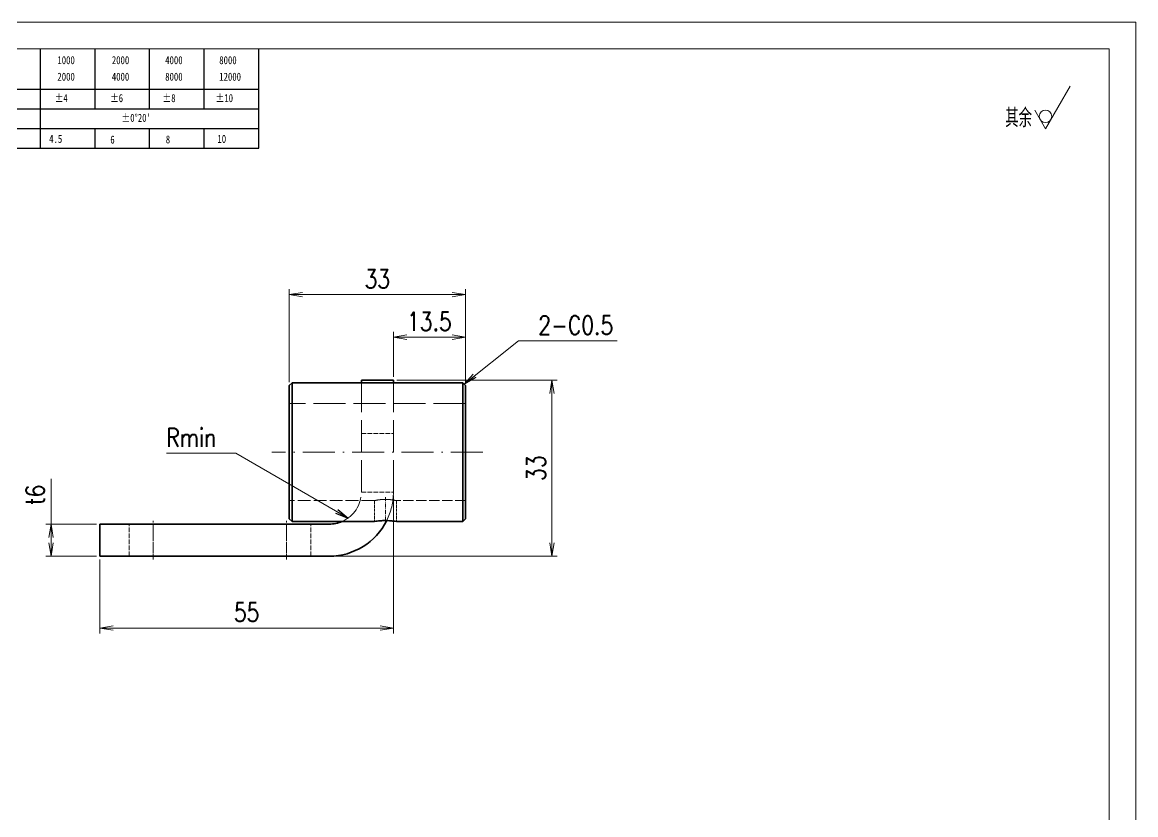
# Model space of a CAD drawing. Header units: millimetres. Extents: x 1333 to 359964, y -52803 to -5704.
# Drawn here: x 163523.8 to 163732.5, y -26253.1 to -26104.6 of the extents above; entities that cross this region are included whole.
import ezdxf

# ---------------------------------------------------------------- set-up
doc = ezdxf.new("R2010")
doc.units = ezdxf.units.MM
doc.header["$LTSCALE"] = 0.5
for name, pattern in [('AM_ISO02W050x2', [3.75, 3, -0.75]), ('AM_ISO08W050x2', [9, 6, -0.75, 1.5, -0.75]), ('DASHDOT', [18.5, 12, -3, 0.5, -3]), ('DASHED', [15, 12, -3]), ('DOT2', [0.125, 0, -0.125])]:
    doc.linetypes.add(name, pattern=pattern)
for name, color, linetype, lineweight in [('中心线', 2, 'AM_ISO08W050x2', 18), ('图框', 7, 'Continuous', 18), ('标注线', 3, 'Continuous', 18), ('粗实线', 7, 'Continuous', 35), ('虚线', 1, 'AM_ISO02W050x2', 18)]:
    doc.layers.add(name, color=color, linetype=linetype, lineweight=lineweight)
doc.layers.add('图\\M+19E79\\M+195B6\\M+18E9A', color=7, linetype='Continuous')
doc.layers.add('打印-禁用', color=7, linetype='Continuous', lineweight=15, plot=False)
doc.styles.add('DIM', font='romans.shx', dxfattribs={"width": 0.8, "bigfont": 'bigfont.shx'})
doc.styles.add('国标', font='simfang.ttf', dxfattribs={"width": 0.8})
doc.styles.add('机械长仿宋', font='gbenor.shx', dxfattribs={"height": 1, "bigfont": 'gbcbig.shx'})
doc.dimstyles.new('DEH 1-1', dxfattribs={"dimtxt": 3.5, "dimasz": 2.5, "dimexe": 1, "dimexo": 0.625, "dimgap": 1.2, "dimtad": 1, "dimtoh": 1, "dimdsep": 46, "dimtxsty": 'DIM', "dimblk": 'OPEN', "dimcen": 0, "dimclrd": 8, "dimclre": 8, "dimclrt": 2, "dimazin": 2, "dimtfac": 0.5, "dimtmove": 0, "dimatfit": 3, "dimldrblk": 'OPEN', "dimfxl": 0, "dimtolj": 2, "dimlwd": 18, "dimlwe": 18, "dimarcsym": 0})
doc.dimstyles.new('DEH 1-1$0', dxfattribs={"dimtxt": 3.5, "dimasz": 2.5, "dimexe": 1, "dimexo": 0.625, "dimgap": 1.2, "dimtad": 1, "dimzin": 9, "dimdsep": 46, "dimtxsty": 'DIM', "dimblk": 'OPEN', "dimcen": 0, "dimclrd": 8, "dimclre": 8, "dimclrt": 2, "dimazin": 2, "dimtfac": 0.5, "dimtmove": 0, "dimatfit": 3, "dimldrblk": 'OPEN', "dimfxl": 0, "dimtolj": 2, "dimlwd": 18, "dimlwe": 18, "dimarcsym": 0})

# ---------------------------------------------------------------- blocks, each defined once
blk = doc.blocks.new('GZDEH零件A3图框V01版')
at = {"layer": '图\\M+19E79\\M+195B6\\M+18E9A', "color": 9}
for p, q in [((3072.2, -1561.98), (3072.2, -1554.46)), ((3082.42, -1561.98), (3082.42, -1554.46)), ((3092.64, -1561.98), (3092.64, -1554.46)), ((3102.86, -1561.98), (3102.86, -1554.46)), ((3113.09, -1573.08), (3113.09, -1554.46)), ((2996.09, -1561.98), (3113.09, -1561.98)), ((3072.2, -1573.08), (3072.2, -1561.98)), ((3082.42, -1565.68), (3082.42, -1561.98)), ((3092.64, -1565.68), (3092.64, -1561.98)), ((3102.86, -1565.68), (3102.86, -1561.98)), ((2996.09, -1565.68), (3113.09, -1565.68)), ((2996.09, -1569.38), (3113.09, -1569.38)), ((3082.42, -1573.08), (3082.42, -1569.48)), ((3092.64, -1573.08), (3092.64, -1569.38)), ((3102.86, -1573.08), (3102.86, -1569.38)), ((2990.09, -1573.08), (3113.09, -1573.08))]:
    blk.add_line(p, q, dxfattribs=at)
at = {"layer": '图框', "linetype": 'Continuous'}
for p, q in [((3272.49, -1554.46), (2882.49, -1554.46)), ((3272.49, -1832.96), (3272.49, -1554.46))]:
    blk.add_line(p, q, dxfattribs=at)
at = {"layer": '打印-禁用', "linetype": 'Continuous'}
for p, q in [((3277.49, -1549.46), (2857.49, -1549.46)), ((3277.49, -1846.46), (3277.49, -1549.46))]:
    blk.add_line(p, q, dxfattribs=at)
at = {"layer": '图\\M+19E79\\M+195B6\\M+18E9A', "color": 9, "style": '国标', "width": 0.8}
for s, p in [('1000', (3075.36, -1557.31)), ('2000', (3085.57, -1557.31)), ('4000', (3095.57, -1557.31)), ('8000', (3105.7, -1557.31)), ('2000', (3075.36, -1560.41)), ('4000', (3085.57, -1560.41)), ('8000', (3095.57, -1560.41)), ('12000', (3105.7, -1560.41)), ('±4', (3074.85, -1564.42)), ('±6', (3085.22, -1564.42)), ('±8', (3095.06, -1564.42)), ('±10', (3105.02, -1564.42)), ("±0%%D20'", (3087.38, -1568.12)), ('4.5', (3073.82, -1572.05)), ('6', (3085.28, -1572.19)), ('8', (3095.68, -1572.15)), ('10', (3105.36, -1572.06))]:
    blk.add_text(s, height=1.5, dxfattribs=at).set_placement(p)
blk = doc.blocks.new('DEH A3')
at = {"layer": '图框'}
blk.add_blockref('GZDEH零件A3图框V01版', (-2857.49, 1846.46), dxfattribs=at)
blk = doc.blocks.new('FINISHER_NON')
at = {"layer": '标注线'}
for p, q in [((0, 0), (4.62, 8)), ((-2.02, 3.5), (0, 0))]:
    blk.add_line(p, q, dxfattribs=at)
blk.add_circle((0, 2.33), 1.17, dxfattribs=at)
blk = doc.blocks.new('其余不去材料')
at = {"layer": '标注线'}
blk.add_blockref('FINISHER_NON', (0, 0), dxfattribs=at)
at = {"layer": '标注线', "color": 7, "linetype": 'DOT2', "style": '机械长仿宋'}
blk.add_text('其余', height=3.5, dxfattribs=at).set_placement((-7.56, 0.3))
blk = doc.blocks.new('_Open')
at = {"color": 0, "linetype": 'ByBlock', "lineweight": -2}
for p, q in [((-1, 0.167), (0, 0)), ((-1, -0.167), (0, 0)), ((0, 0), (-1, 0))]:
    blk.add_line(p, q, dxfattribs=at)
blk = doc.blocks.new('*D79')
at = {"layer": 'Defpoints', "color": 0, "transparency": 16777216}
for p in [(163593.35, -26192.6), (163538.35, -26204.6), (163538.35, -26218.07)]:
    blk.add_point(p, dxfattribs=at)
at = {"layer": '标注线', "color": 8, "lineweight": 18, "transparency": 16777216}
for p, q in [((163593.35, -26193.22), (163593.35, -26219.07)), ((163538.35, -26205.22), (163538.35, -26219.07)), ((163590.85, -26218.07), (163540.85, -26218.07))]:
    blk.add_line(p, q, dxfattribs=at)
at = {"layer": '标注线', "color": 8, "lineweight": 18, "transparency": 16777216, "xscale": 2.5, "yscale": 2.5, "zscale": 2.5, "rotation": 180}
blk.add_blockref('_Open', (163538.35, -26218.07), dxfattribs=at)
at = {"layer": '标注线', "color": 8, "lineweight": 18, "transparency": 16777216, "xscale": 2.5, "yscale": 2.5, "zscale": 2.5}
blk.add_blockref('_Open', (163593.35, -26218.07), dxfattribs=at)
at = {"layer": '标注线', "color": 2, "transparency": 16777216, "insert": (163565.85, -26215.12), "char_height": 3.5, "attachment_point": 5, "style": 'DIM'}
blk.add_mtext('\\A2;55', dxfattribs=at)
blk = doc.blocks.new('*D80')
at = {"layer": 'Defpoints', "color": 0, "transparency": 16777216}
for p in [(163529.18, -26198.6), (163538.35, -26198.6), (163538.35, -26204.6)]:
    blk.add_point(p, dxfattribs=at)
at = {"layer": '标注线', "color": 8, "lineweight": 18, "transparency": 16777216}
for p, q in [((163529.18, -26198.6), (163529.18, -26190.1)), ((163537.73, -26198.6), (163528.18, -26198.6)), ((163529.18, -26202.1), (163529.18, -26201.1)), ((163537.73, -26204.6), (163528.18, -26204.6))]:
    blk.add_line(p, q, dxfattribs=at)
at = {"layer": '标注线', "color": 8, "lineweight": 18, "transparency": 16777216, "xscale": 2.5, "yscale": 2.5, "zscale": 2.5}
for p, rotation in [((163529.18, -26198.6), 90), ((163529.18, -26204.6), 270)]:
    blk.add_blockref('_Open', p, dxfattribs=dict(at, rotation=rotation))
at = {"layer": '标注线', "color": 2, "transparency": 16777216, "insert": (163526.23, -26193.1), "char_height": 3.5, "attachment_point": 5, "rotation": 90, "style": 'DIM'}
blk.add_mtext('\\A2;t6', dxfattribs=at)
blk = doc.blocks.new('*D81')
at = {"layer": 'Defpoints', "color": 0, "transparency": 16777216}
for p in [(163593.35, -26171.6), (163623.08, -26171.6), (163581.35, -26204.6)]:
    blk.add_point(p, dxfattribs=at)
at = {"layer": '标注线', "color": 8, "lineweight": 18, "transparency": 16777216}
for p, q in [((163593.98, -26171.6), (163624.08, -26171.6)), ((163623.08, -26202.1), (163623.08, -26174.1)), ((163581.98, -26204.6), (163624.08, -26204.6))]:
    blk.add_line(p, q, dxfattribs=at)
at = {"layer": '标注线', "color": 8, "lineweight": 18, "transparency": 16777216, "xscale": 2.5, "yscale": 2.5, "zscale": 2.5}
for p, rotation in [((163623.08, -26171.6), 90), ((163623.08, -26204.6), 270)]:
    blk.add_blockref('_Open', p, dxfattribs=dict(at, rotation=rotation))
at = {"layer": '标注线', "color": 2, "transparency": 16777216, "insert": (163620.13, -26188.1), "char_height": 3.5, "attachment_point": 5, "rotation": 90, "style": 'DIM'}
blk.add_mtext('\\A2;33', dxfattribs=at)
blk = doc.blocks.new('*D82')
at = {"layer": 'Defpoints', "color": 0, "transparency": 16777216}
for p in [(163606.85, -26163.55), (163593.35, -26171.6), (163606.85, -26172.6)]:
    blk.add_point(p, dxfattribs=at)
at = {"layer": '标注线', "color": 8, "lineweight": 18, "transparency": 16777216}
for p, q in [((163593.35, -26170.97), (163593.35, -26162.55)), ((163595.85, -26163.55), (163604.35, -26163.55)), ((163606.85, -26171.97), (163606.85, -26162.55))]:
    blk.add_line(p, q, dxfattribs=at)
at = {"layer": '标注线', "color": 8, "lineweight": 18, "transparency": 16777216, "xscale": 2.5, "yscale": 2.5, "zscale": 2.5, "rotation": 180}
blk.add_blockref('_Open', (163593.35, -26163.55), dxfattribs=at)
at = {"layer": '标注线', "color": 8, "lineweight": 18, "transparency": 16777216, "xscale": 2.5, "yscale": 2.5, "zscale": 2.5}
blk.add_blockref('_Open', (163606.85, -26163.55), dxfattribs=at)
at = {"layer": '标注线', "color": 2, "transparency": 16777216, "insert": (163600.1, -26160.6), "char_height": 3.5, "attachment_point": 5, "style": 'DIM'}
blk.add_mtext('\\A2;13.5', dxfattribs=at)
blk = doc.blocks.new('*D83')
at = {"layer": 'Defpoints', "color": 0, "transparency": 16777216}
for p in [(163573.85, -26155.59), (163573.85, -26172.6), (163606.85, -26172.6)]:
    blk.add_point(p, dxfattribs=at)
at = {"layer": '标注线', "color": 8, "lineweight": 18, "transparency": 16777216}
for p, q in [((163573.85, -26171.97), (163573.85, -26154.59)), ((163604.35, -26155.59), (163576.35, -26155.59)), ((163606.85, -26171.97), (163606.85, -26154.59))]:
    blk.add_line(p, q, dxfattribs=at)
at = {"layer": '标注线', "color": 8, "lineweight": 18, "transparency": 16777216, "xscale": 2.5, "yscale": 2.5, "zscale": 2.5, "rotation": 180}
blk.add_blockref('_Open', (163573.85, -26155.59), dxfattribs=at)
at = {"layer": '标注线', "color": 8, "lineweight": 18, "transparency": 16777216, "xscale": 2.5, "yscale": 2.5, "zscale": 2.5}
blk.add_blockref('_Open', (163606.85, -26155.59), dxfattribs=at)
at = {"layer": '标注线', "color": 2, "transparency": 16777216, "insert": (163590.35, -26152.64), "char_height": 3.5, "attachment_point": 5, "style": 'DIM'}
blk.add_mtext('\\A2;33', dxfattribs=at)

msp = doc.modelspace()

# ---------------------------------------------------------------- linework, layer by layer
at = {"layer": '中心线', "linetype": 'DASHDOT', "lineweight": 13}
msp.add_line((163610.154, -26185.097), (163570.553, -26185.097), dxfattribs=at)
at = {"layer": '中心线', "linetype": 'DASHDOT', "lineweight": 13, "ltscale": 0.122995}
msp.add_line((163591.854, -26193.549), (163591.854, -26198.469), dxfattribs=at)
at = {"layer": '中心线', "linetype": 'DASHDOT', "lineweight": 13, "ltscale": 0.18}
for p, q in [((163548.354, -26205.197), (163548.354, -26197.997)), ((163573.354, -26205.197), (163573.354, -26197.997))]:
    msp.add_line(p, q, dxfattribs=at)
at = {"layer": '粗实线', "lineweight": 35, "ltscale": 0.017676}
for p, q in [((163573.854, -26172.597), (163574.354, -26172.097)), ((163606.854, -26172.597), (163606.354, -26172.097))]:
    msp.add_line(p, q, dxfattribs=at)
at = {"layer": '粗实线', "lineweight": 35, "ltscale": 0.038258}
for p, q in [((163573.854, -26172.597), (163573.854, -26174.127)), ((163606.854, -26172.597), (163606.854, -26174.127))]:
    msp.add_line(p, q, dxfattribs=at)
at = {"layer": '粗实线', "lineweight": 35, "ltscale": 0.039786}
for p, q in [((163574.354, -26173.688), (163574.354, -26172.097)), ((163606.354, -26173.688), (163606.354, -26172.097))]:
    msp.add_line(p, q, dxfattribs=at)
at = {"layer": '粗实线', "lineweight": 35}
for p, q in [((163574.354, -26172.097), (163606.354, -26172.097)), ((163538.354, -26198.597), (163581.354, -26198.597)), ((163581.354, -26204.597), (163538.354, -26204.597))]:
    msp.add_line(p, q, dxfattribs=at)
at = {"layer": '粗实线', "lineweight": 35, "ltscale": 0.15}
for p, q in [((163587.354, -26171.597), (163593.354, -26171.597)), ((163587.354, -26172.097), (163593.354, -26172.097)), ((163538.354, -26204.597), (163538.354, -26198.597))]:
    msp.add_line(p, q, dxfattribs=at)
at = {"layer": '粗实线', "lineweight": 35, "ltscale": 0.0125}
for p, q in [((163587.354, -26171.597), (163587.354, -26172.097)), ((163593.354, -26171.597), (163593.354, -26172.097))]:
    msp.add_line(p, q, dxfattribs=at)
at = {"layer": '粗实线', "lineweight": 35, "ltscale": 0.424065}
for p, q in [((163573.854, -26174.127), (163573.854, -26191.089)), ((163606.854, -26174.127), (163606.854, -26191.089))]:
    msp.add_line(p, q, dxfattribs=at)
at = {"layer": '粗实线', "lineweight": 35, "ltscale": 0.441028}
for p, q in [((163574.354, -26191.329), (163574.354, -26173.688)), ((163606.354, -26191.329), (163606.354, -26173.688))]:
    msp.add_line(p, q, dxfattribs=at)
at = {"layer": '粗实线', "lineweight": 35, "ltscale": 0.162678}
for p, q in [((163573.854, -26191.089), (163573.854, -26197.597)), ((163606.854, -26191.089), (163606.854, -26197.597))]:
    msp.add_line(p, q, dxfattribs=at)
at = {"layer": '粗实线', "lineweight": 35, "ltscale": 0.169187}
for p, q in [((163574.354, -26198.097), (163574.354, -26191.329)), ((163606.354, -26198.097), (163606.354, -26191.329))]:
    msp.add_line(p, q, dxfattribs=at)
at = {"layer": '粗实线', "lineweight": 35, "ltscale": 0.017678}
for p, q in [((163573.854, -26197.597), (163574.354, -26198.097)), ((163606.854, -26197.597), (163606.354, -26198.097))]:
    msp.add_line(p, q, dxfattribs=at)
at = {"layer": '粗实线', "lineweight": 35, "ltscale": 0.385835}
msp.add_line((163574.354, -26198.097), (163589.787, -26198.097), dxfattribs=at)
at = {"layer": '粗实线', "lineweight": 35, "ltscale": 0.000166538}
msp.add_line((163590.04, -26198.059), (163590.047, -26198.058), dxfattribs=at)
at = {"layer": '粗实线', "lineweight": 35, "ltscale": 0.006396}
msp.add_line((163593.921, -26198.097), (163593.668, -26198.059), dxfattribs=at)
at = {"layer": '粗实线', "lineweight": 35, "ltscale": 0.310815}
msp.add_line((163593.921, -26198.097), (163606.354, -26198.097), dxfattribs=at)
at = {"layer": '粗实线', "lineweight": 35}
for centre, radius, start, end in [((163581.354, -26192.597), 12, 270, 333.59227), ((163581.354, -26192.597), 6, 270, 293.55669), ((163591.908, -26211.425), 13.496, 94.44171, 99.04265), ((163591.863, -26211.026), 13.095, 89.99315, 94.56812), ((163591.853, -26210.904), 12.973, 81.9579, 94.37693), ((163591.789, -26211.523), 13.595, 82.14493, 85.41197)]:
    msp.add_arc(centre, radius, start, end, dxfattribs=at)
at = {"layer": '虚线', "linetype": 'DASHED', "lineweight": 13, "ltscale": 0.169187}
for p, q in [((163574.354, -26178.864), (163574.354, -26172.097)), ((163606.354, -26178.864), (163606.354, -26172.097))]:
    msp.add_line(p, q, dxfattribs=at)
at = {"layer": '虚线', "linetype": 'DASHED', "lineweight": 13}
for p, q in [((163587.354, -26192.597), (163587.354, -26172.097)), ((163593.354, -26192.597), (163593.354, -26172.097)), ((163606.854, -26175.997), (163573.854, -26175.997))]:
    msp.add_line(p, q, dxfattribs=at)
at = {"layer": '虚线', "linetype": 'DASHED', "lineweight": 13, "ltscale": 0.441028}
for p, q in [((163574.354, -26196.505), (163574.354, -26178.864)), ((163606.354, -26196.505), (163606.354, -26178.864))]:
    msp.add_line(p, q, dxfattribs=at)
at = {"layer": '虚线', "linetype": 'DASHED', "lineweight": 13, "ltscale": 0.15}
for p, q in [((163587.354, -26181.597), (163593.354, -26181.597)), ((163587.354, -26192.597), (163593.354, -26192.597)), ((163543.854, -26204.597), (163543.854, -26198.597)), ((163548.354, -26198.597), (163548.354, -26204.597)), ((163548.354, -26198.597), (163548.354, -26204.597)), ((163573.354, -26198.597), (163573.354, -26204.597)), ((163573.354, -26198.597), (163573.354, -26204.597)), ((163577.854, -26204.597), (163577.854, -26198.597))]:
    msp.add_line(p, q, dxfattribs=at)
at = {"layer": '虚线', "linetype": 'DASHED', "lineweight": 13, "ltscale": 0.398335}
msp.add_line((163589.787, -26194.197), (163573.854, -26194.197), dxfattribs=at)
at = {"layer": '虚线', "linetype": 'DASHED', "lineweight": 13, "ltscale": 0.097501}
for p, q in [((163589.787, -26194.197), (163589.787, -26198.097)), ((163593.921, -26194.197), (163593.921, -26198.097))]:
    msp.add_line(p, q, dxfattribs=at)
at = {"layer": '虚线', "linetype": 'DASHED', "lineweight": 13, "ltscale": 0.323315}
msp.add_line((163606.854, -26194.197), (163593.921, -26194.197), dxfattribs=at)
at = {"layer": '虚线', "linetype": 'DASHED', "lineweight": 13, "ltscale": 0.039786}
for p, q in [((163574.354, -26198.097), (163574.354, -26196.505)), ((163606.354, -26198.097), (163606.354, -26196.505))]:
    msp.add_line(p, q, dxfattribs=at)
at = {"layer": '虚线', "linetype": 'DASHED', "lineweight": 13, "ltscale": 0.000783457}
msp.add_line((163592.845, -26197.969), (163592.876, -26197.972), dxfattribs=at)
at = {"layer": '虚线', "linetype": 'DASHED', "lineweight": 13, "ltscale": 0.006932}
msp.add_line((163593.647, -26198.056), (163593.921, -26198.097), dxfattribs=at)
at = {"layer": '虚线', "linetype": 'DASHED', "lineweight": 13}
for centre, radius, start, end in [((163581.354, -26192.597), 6, 293.55669, 0), ((163581.354, -26192.597), 12, 333.59227, 0), ((163591.946, -26203.644), 9.691, 96.41569, 102.87186), ((163591.855, -26203.005), 9.046, 83.71637, 101.57272), ((163591.854, -26202.989), 9.03, 78.41074, 96.29994), ((163591.759, -26203.664), 9.711, 77.13531, 83.57824), ((163591.856, -26210.943), 13.012, 94.56269, 97.99057), ((163591.859, -26210.652), 12.721, 85.55558, 89.97471)]:
    msp.add_arc(centre, radius, start, end, dxfattribs=at)

# ---------------------------------------------------------------- block references
at = {"layer": '图框'}
msp.add_blockref('DEH A3', (163312.507, -26401.55), dxfattribs=at)
at = {"layer": '标注线'}
msp.add_blockref('其余不去材料', (163715.588, -26124.514), dxfattribs=at)

# ---------------------------------------------------------------- texts
at = {"layer": '标注线', "color": 2, "char_height": 3.5, "style": 'DIM'}
for s, insert, attachment_point in [('2-C0.5', (163620.533, -26163.058), 7), ('\\A2;Rmin', (163560.148, -26184.123), 9)]:
    msp.add_mtext(s, dxfattribs=dict(at, insert=insert, attachment_point=attachment_point))

# ---------------------------------------------------------------- dimensions: what is measured, and where the dimension line sits
at = {"layer": '标注线'}
for base, p1, p2, picture, middle in [((163573.854, -26155.593), (163606.854, -26172.597), (163573.854, -26172.597), '*D83', (163590.354, -26152.643)), ((163606.854, -26163.55), (163593.354, -26171.597), (163606.854, -26172.597), '*D82', (163600.104, -26160.6)), ((163538.354, -26218.07), (163593.354, -26192.597), (163538.354, -26204.597), '*D79', (163565.854, -26215.12))]:
    dim = msp.add_linear_dim(base=base, p1=p1, p2=p2, dimstyle='DEH 1-1$0', dxfattribs=at)
    dim.commit()
    dim.dimension.update_dxf_attribs({"geometry": picture, "text_midpoint": middle})
dim = msp.add_linear_dim(base=(163623.081, -26171.597), p1=(163581.354, -26204.597), p2=(163593.354, -26171.597), angle=90, dimstyle='DEH 1-1$0', dxfattribs=at)
dim.commit()
dim.dimension.update_dxf_attribs({"geometry": '*D81', "text_midpoint": (163620.131, -26188.097)})
dim = msp.add_linear_dim(base=(163529.183, -26198.597), p1=(163538.354, -26204.597), p2=(163538.354, -26198.597), angle=90, text='t<>', dimstyle='DEH 1-1$0', dxfattribs=at)
dim.commit()
dim.dimension.update_dxf_attribs({"geometry": '*D80', "text_midpoint": (163526.233, -26193.097)})

# ---------------------------------------------------------------- leaders
at = {"layer": '标注线', "annotation_type": 0, "has_hookline": 1}
for points, hookline_direction, text_width in [([(163606.604, -26172.347), (163616.833, -26164.258), (163619.333, -26164.258)], 0, 14.8), ([(163584.877, -26197.453), (163563.848, -26185.323), (163561.348, -26185.323)], 1, 9.333)]:
    msp.add_leader(points, dimstyle='DEH 1-1', override={"dimgap": 1.2, "dimtad": 1}, dxfattribs=dict(at, hookline_direction=hookline_direction, text_width=text_width))

doc.saveas('drawing.dxf')
